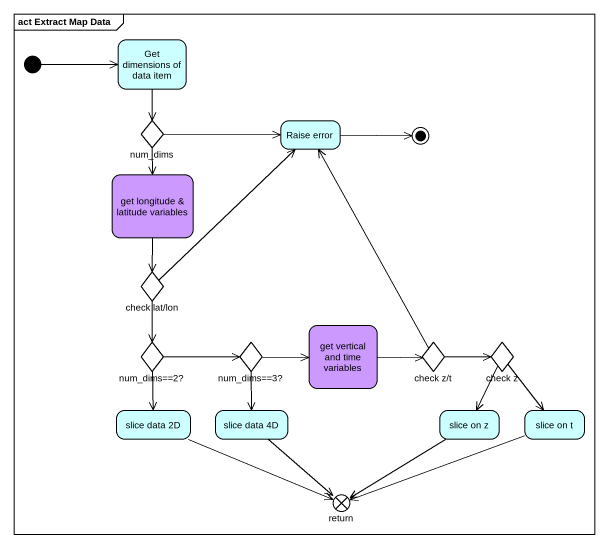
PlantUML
@startuml
mainframe act Extract Map Data
hide empty description
state "Get dimensions of data item" as Get_dimensions_of_data_item #CCFFFF
state num_dims <<choice>> #CCFFFF
state "Raise error" as Raise_error #CCFFFF
state "get longitude & latitude variables" as get_longitude_latitude #CC99FF
state "check lat/lon" as check_lat_lon <<choice>> #CCFFFF
state "num_dims==2?" as num_dims_2 <<choice>> #CCFFFF
state "num_dims==3?" as num_dims_3 <<choice>> #CCFFFF
state "get vertical and time variables" as get_vertical_and_time #CC99FF
state "check z/t" as check_z_t <<choice>> #CCFFFF
state "check z" as check_z <<choice>> #CCFFFF
state "slice data 2D" as slice_data_2D #CCFFFF
state "slice data 4D" as slice_data_4D #CCFFFF
state "slice on z" as slice_on_z #CCFFFF
state "slice on t" as slice_on_t #CCFFFF
state "return" as return_ <<end>> #CCFFFF
[*] -right-> Get_dimensions_of_data_item
Get_dimensions_of_data_item --> num_dims
num_dims -right-> Raise_error
num_dims --> get_longitude_latitude
get_longitude_latitude --> check_lat_lon
check_lat_lon -up-> Raise_error
check_lat_lon --> num_dims_2
num_dims_2 -right-> num_dims_3
num_dims_2 --> slice_data_2D
num_dims_3 -right-> get_vertical_and_time
num_dims_3 --> slice_data_4D
get_vertical_and_time -right-> check_z_t
check_z_t -up-> Raise_error
check_z_t -right-> check_z
check_z --> slice_on_z
check_z --> slice_on_t
slice_data_2D -right-> return_
slice_data_4D --> return_
slice_on_z --> return_
slice_on_t -left-> return_
Raise_error -right-> [*]
@enduml
